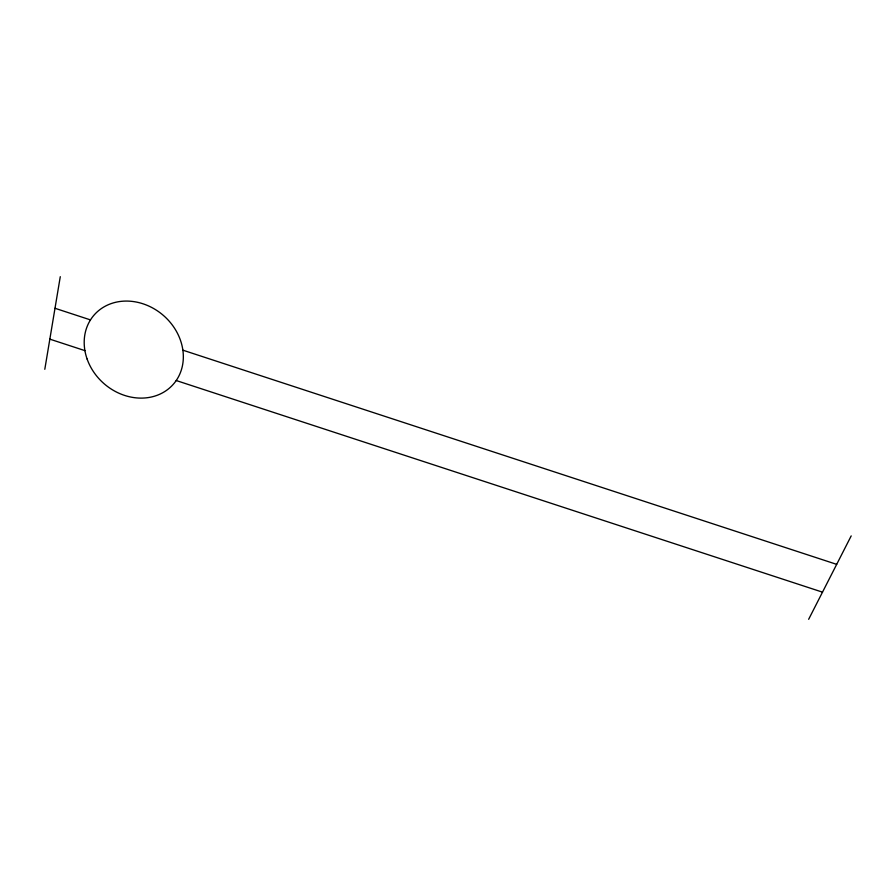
<?xml version="1.0" encoding="UTF-8"?>
<svg xmlns="http://www.w3.org/2000/svg" width="896" height="896" viewBox="0 0 896 896"><rect width="100%" height="100%" fill="white"/><g stroke="black" fill="none" stroke-linecap="round" stroke-linejoin="round"><path stroke-width="1.34" d="M44.8 369.298L60.278 276.685M808.651 619.315L851.2 535.898M54.992 308.28L90.474 319.906M182.851 350.168L836.685 564.357M49.84 339.147L84.907 350.627M176.21 380.531L822.506 592.155M87.136 359.094A52.595 45.214 40.9 0 0 171.64 386.053A52.595 45.214 40.9 0 0 142.498 303.632A52.595 45.214 40.9 0 0 87.136 359.094"/></g></svg>
